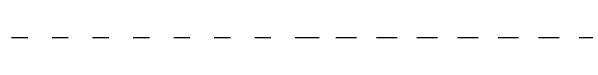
# Model space of a CAD drawing. Header units: millimetres. Extents: x 19715 to 35549, y 3563 to 14826.
# Drawn here: x 20369.7 to 20795.1, y 11128.9 to 11129 of the extents above; entities that cross this region are included whole.
import ezdxf

# ---------------------------------------------------------------- set-up
doc = ezdxf.new("R2010")
doc.units = ezdxf.units.MM
doc.linetypes.add('ACAD_ISO03W100', pattern=[30, 12, -18])
doc.layers.get('0').update_dxf_attribs({"color": 9, "linetype": 'ACAD_ISO03W100'})

msp = doc.modelspace()

# ---------------------------------------------------------------- linework, layer by layer
msp.add_line((20369.67, 11129.04), (21192.44, 11128.94))
for points in [[(20585.45, 11129.01), (20612.95, 11129.01)], [(20612.95, 11129.01), (21192.44, 11128.94)], [(20612.95, 11129.01), (21192.44, 11128.94)], [(20612.95, 11129.01), (21192.44, 11128.94)]]:
    msp.add_lwpolyline(points)

doc.saveas('drawing.dxf')
